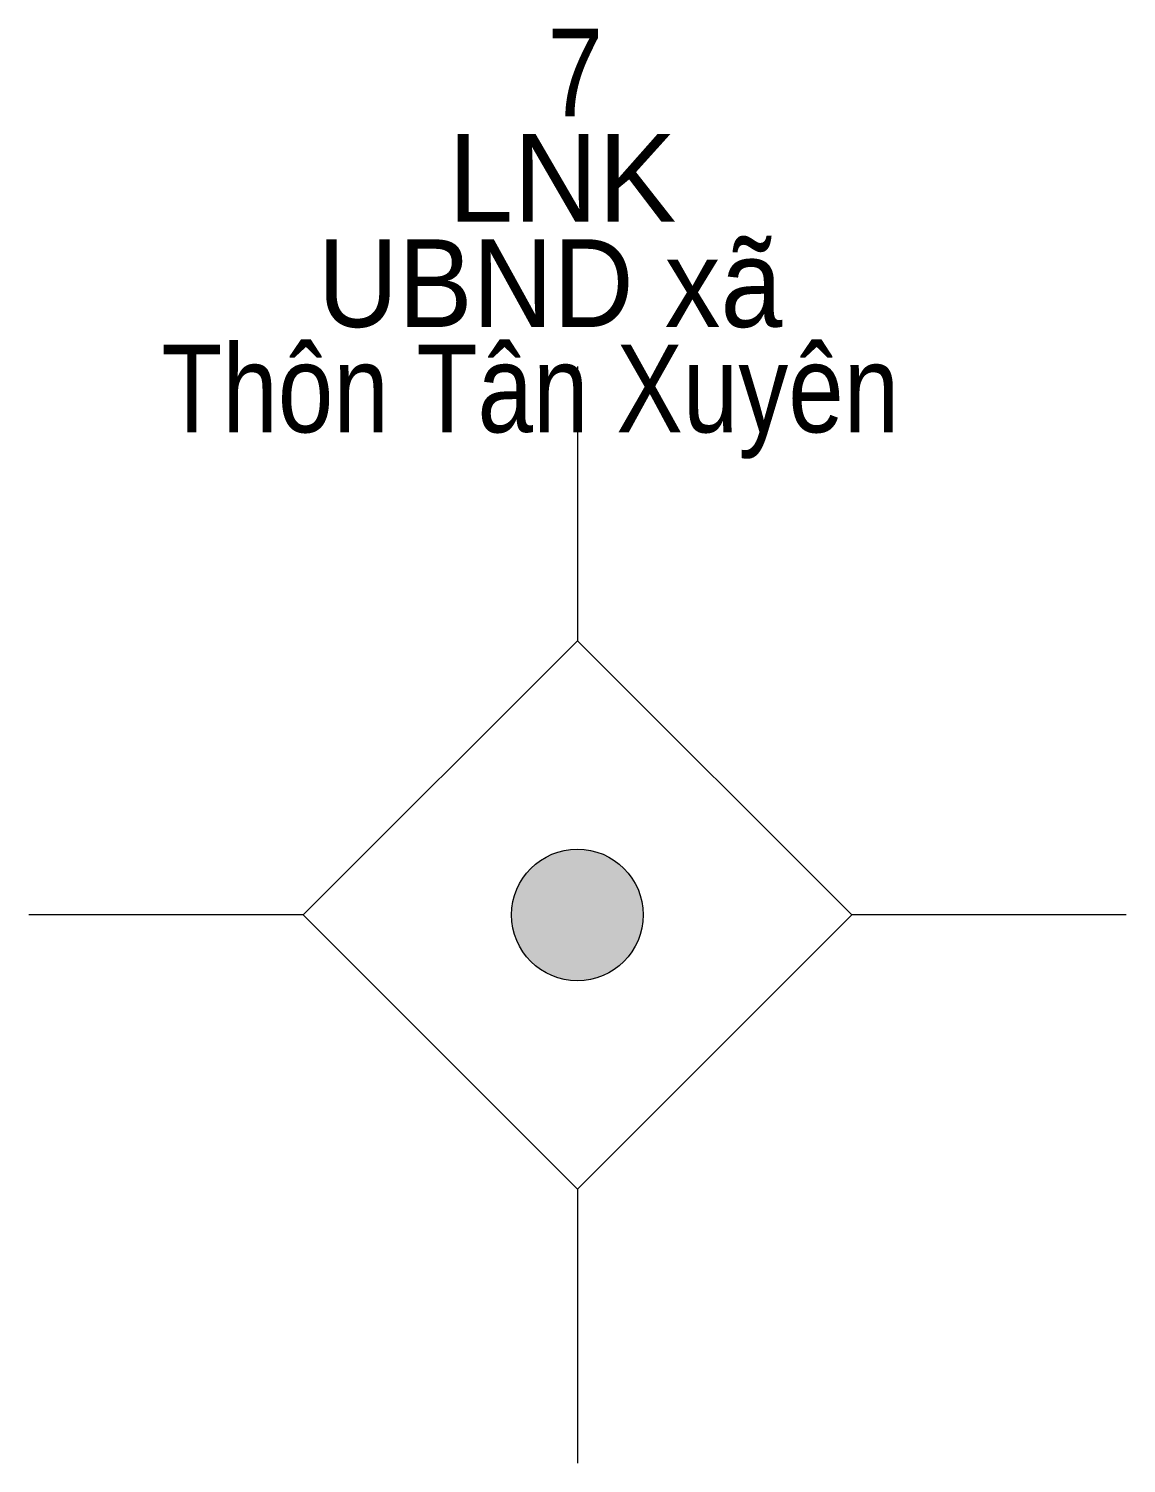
# Model space of a CAD drawing. Header units: metres. Extents: x 548452 to 551009, y 1840956 to 1844548.
# Drawn here: x 550927.96 to 550932.96, y 1841978.29 to 1841984.83 of the extents above; entities that cross this region are included whole.
import ezdxf
from ezdxf.enums import TextEntityAlignment as Align

# ---------------------------------------------------------------- set-up
doc = ezdxf.new("R2010")
doc.units = ezdxf.units.M
doc.header["$LTSCALE"] = 0.16
doc.layers.add('11', color=7, linetype='Continuous', lineweight=13)
doc.layers.add('15', color=7, linetype='Continuous')

msp = doc.modelspace()

# ---------------------------------------------------------------- hatches: boundary and pattern name
at = {"layer": '11'}
msp.add_hatch(color=256, dxfattribs=at).paths.add_polyline_path([(550930.7595, 1841980.79, 1), (550930.1595, 1841980.79, 1)])

# ---------------------------------------------------------------- linework, layer by layer
for p, q in [((550930.46, 1841983.29), (550930.46, 1841982.04)), ((550929.21, 1841980.79), (550927.96, 1841980.79)), ((550932.96, 1841980.79), (550931.71, 1841980.79)), ((550930.46, 1841979.54), (550930.46, 1841978.29))]:
    msp.add_line(p, q, dxfattribs=at)
msp.add_lwpolyline([(550930.46, 1841982.04), (550929.21, 1841980.79), (550930.46, 1841979.54), (550931.71, 1841980.79)], close=True, dxfattribs=at)
msp.add_circle((550930.4595, 1841980.79), 0.3, dxfattribs=at)

# ---------------------------------------------------------------- texts
at = {"layer": '15'}
for s, width, p in [('7', 0.85, (550930.45, 1841984.43)), ('UBND xã', 0.95, (550930.335, 1841983.47)), ('Thôn Tân Xuyên', 0.85, (550930.245, 1841982.99))]:
    msp.add_text(s, height=0.4, dxfattribs=dict(at, width=width)).set_placement(p, align=Align.CENTER)
msp.add_text('LNK', height=0.4, dxfattribs=at).set_placement((550930.39, 1841983.95), align=Align.CENTER)

doc.saveas('drawing.dxf')
